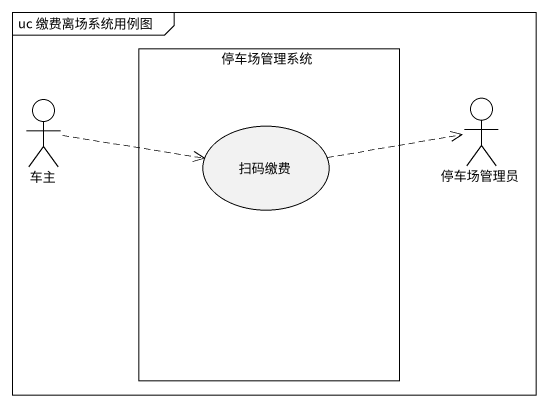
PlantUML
@startuml
mainframe uc 缴费离场系统用例图
rectangle 停车场管理系统 {
  usecase 扫码缴费
}
actor 车主
actor 停车场管理员
车主 .right.> 扫码缴费
扫码缴费 .right.> 停车场管理员
@enduml
